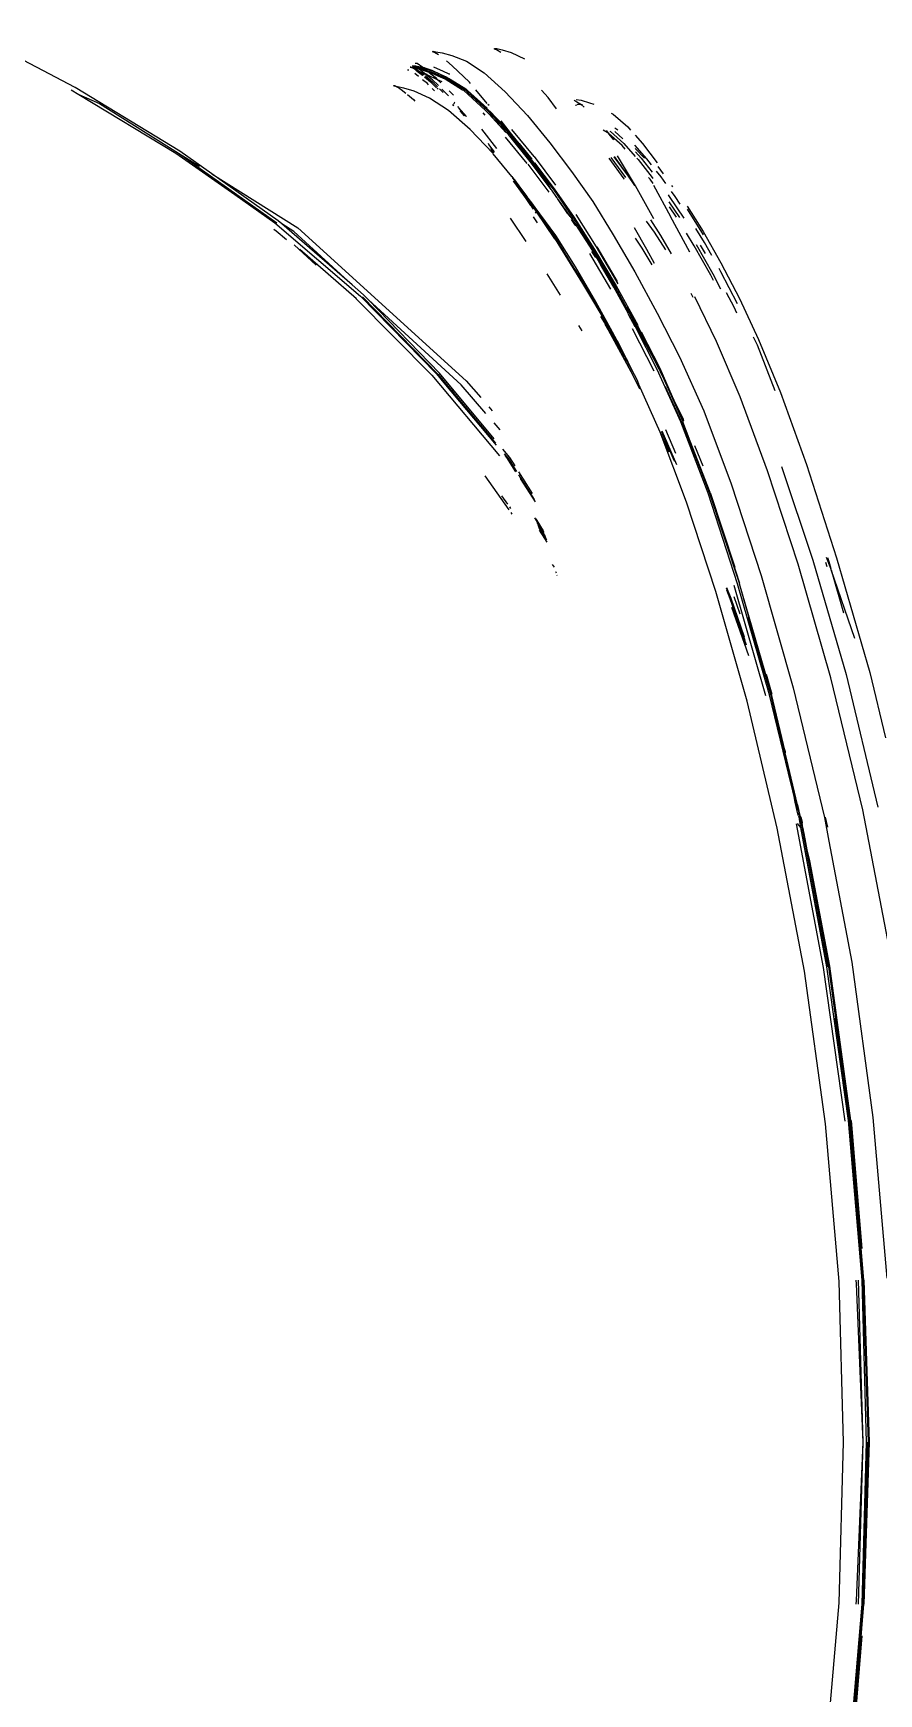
# Model space of a CAD drawing. Header units: millimetres. Extents: x -41292 to 298682, y -22072 to 33155.
# Drawn here: x 26490.6 to 26623.1, y -11381.7 to -11121.4 of the extents above; entities that cross this region are included whole.
import ezdxf

# ---------------------------------------------------------------- set-up
doc = ezdxf.new("R2010")
doc.units = ezdxf.units.MM

# ---------------------------------------------------------------- blocks, each defined once
blk = doc.blocks.new('rmfnasesx')
for p, q in [((53960.43, 4382.49), (53944.13, 4390.99)), ((54016.43, 4388.09), (54016.53, 4388.19)), ((54016.73, 4387.99), (54016.43, 4388.09)), ((54016.53, 4388.19), (54016.93, 4388.09)), ((54017.39, 4387.59), (54016.73, 4387.99)), ((54016.93, 4388.09), (54017.93, 4387.89)), ((54017.93, 4387.89), (54019.43, 4387.49)), ((54019.43, 4387.49), (54021.73, 4386.59)), ((54026.13, 4388.59), (54026.53, 4388.59)), ((54026.13, 4388.49), (54026.13, 4388.59)), ((54026.43, 4388.39), (54026.13, 4388.49)), ((54027.15, 4387.99), (54026.43, 4388.39)), ((54026.53, 4388.59), (54027.33, 4388.39)), ((54027.33, 4388.39), (54028.73, 4387.99)), ((54028.73, 4387.99), (54030.83, 4386.99)), ((54012.73, 4385.19), (54012.53, 4385.19)), ((54013.03, 4385.69), (54012.93, 4385.69)), ((54012.93, 4385.69), (54013.13, 4385.59)), ((54013.23, 4385.59), (54013.03, 4385.69)), ((54013.13, 4385.59), (54013.03, 4385.59)), ((54013.13, 4385.59), (54013.23, 4385.59)), ((54013.23, 4385.89), (54013.53, 4385.89)), ((54013.23, 4385.59), (54013.28, 4385.56)), ((54013.33, 4385.59), (54013.28, 4385.56)), ((54013.28, 4385.56), (54013.33, 4385.49)), ((54013.33, 4385.79), (54013.63, 4385.79)), ((54013.53, 4385.59), (54013.33, 4385.59)), ((54013.43, 4385.49), (54013.33, 4385.49)), ((54013.43, 4385.49), (54013.63, 4385.49)), ((54013.43, 4385.49), (54014.23, 4384.99)), ((54013.43, 4385.49), (54013.93, 4385.09)), ((54013.53, 4385.89), (54013.83, 4385.89)), ((54013.63, 4385.79), (54013.53, 4385.89)), ((54013.53, 4385.59), (54013.63, 4385.49)), ((54013.83, 4385.59), (54013.53, 4385.59)), ((54013.93, 4385.49), (54013.53, 4385.59)), ((54013.68, 4385.79), (54013.63, 4385.79)), ((54013.63, 4385.49), (54013.68, 4385.49)), ((54013.98, 4385.55), (54013.68, 4385.79)), ((54013.68, 4385.79), (54013.93, 4385.79)), ((54013.68, 4385.49), (54013.7, 4385.47)), ((54013.93, 4385.49), (54013.7, 4385.47)), ((54014.3, 4385.34), (54013.7, 4385.47)), ((54013.7, 4385.47), (54014.43, 4384.99)), ((54013.73, 4386.29), (54014.03, 4386.29)), ((54013.83, 4385.89), (54014.73, 4385.69)), ((54013.98, 4385.55), (54013.83, 4385.59)), ((54013.93, 4385.79), (54014.83, 4385.59)), ((54014.13, 4385.45), (54013.93, 4385.49)), ((54013.93, 4385.09), (54014.03, 4384.99)), ((54013.93, 4385.09), (54014.23, 4384.99)), ((54014.05, 4385.54), (54013.98, 4385.55)), ((54014.03, 4386.29), (54014.93, 4385.69)), ((54014.03, 4384.99), (54014.12, 4384.96)), ((54014.73, 4385.39), (54014.05, 4385.54)), ((54014.13, 4385.45), (54014.05, 4385.54)), ((54014.12, 4384.96), (54014.23, 4384.89)), ((54014.15, 4385.44), (54014.13, 4385.45)), ((54014.2, 4385.44), (54014.15, 4385.44)), ((54014.23, 4385.42), (54014.2, 4385.44)), ((54014.43, 4385.39), (54014.23, 4385.42)), ((54014.3, 4385.34), (54014.23, 4385.42)), ((54014.23, 4384.99), (54014.35, 4384.89)), ((54014.23, 4384.99), (54014.54, 4384.9)), ((54014.23, 4384.89), (54014.84, 4384.4)), ((54014.23, 4384.89), (54014.35, 4384.89)), ((54014.38, 4385.32), (54014.3, 4385.34)), ((54014.35, 4384.89), (54014.91, 4384.41)), ((54014.35, 4384.89), (54014.79, 4384.75)), ((54014.43, 4385.29), (54014.38, 4385.32)), ((54014.55, 4385.35), (54014.43, 4385.39)), ((54014.53, 4385.19), (54014.43, 4385.29)), ((54014.53, 4385.29), (54014.43, 4385.29)), ((54014.43, 4384.99), (54014.54, 4384.9)), ((54015.92, 4384.85), (54014.53, 4385.29)), ((54015.12, 4384.72), (54014.53, 4385.19)), ((54014.54, 4384.9), (54014.63, 4384.89)), ((54014.83, 4385.29), (54014.55, 4385.35)), ((54014.63, 4384.89), (54014.66, 4384.86)), ((54014.66, 4384.86), (54014.79, 4384.75)), ((54014.66, 4384.86), (54015.12, 4384.72)), ((54014.73, 4385.69), (54015.05, 4385.59)), ((54015.61, 4385.11), (54014.73, 4385.39)), ((54014.83, 4385.59), (54015.18, 4385.48)), ((54015.74, 4385), (54014.83, 4385.29)), ((54014.93, 4385.69), (54015.05, 4385.59)), ((54015.05, 4385.59), (54016.33, 4385.19)), ((54015.05, 4385.59), (54015.18, 4385.48)), ((54015.18, 4385.48), (54016.43, 4385.09)), ((54015.18, 4385.48), (54015.61, 4385.11)), ((54016.33, 4384.89), (54015.61, 4385.11)), ((54015.61, 4385.11), (54015.74, 4385)), ((54015.79, 4384.96), (54015.74, 4385)), ((54016.03, 4384.89), (54015.79, 4384.96)), ((54015.79, 4384.96), (54015.92, 4384.85)), ((54016.13, 4384.79), (54015.92, 4384.85)), ((54015.92, 4384.85), (54016.83, 4384.09)), ((54018.33, 4383.89), (54016.03, 4384.89)), ((54016.43, 4384.79), (54016.03, 4384.89)), ((54016.33, 4385.19), (54017.63, 4384.57)), ((54018.63, 4383.89), (54016.33, 4384.89)), ((54016.43, 4385.09), (54017.63, 4384.57)), ((54018.03, 4385.05), (54016.63, 4385.69)), ((54018.03, 4385.05), (54016.73, 4385.59)), ((54019.03, 4384.59), (54018.03, 4385.05)), ((54019.53, 4385.89), (54018.61, 4386.65)), ((54022.23, 4383.29), (54019.53, 4385.89)), ((54021.73, 4386.59), (54024.53, 4384.79)), ((53976.83, 4372.49), (53960.43, 4382.49)), ((54010.33, 4382.79), (54010.53, 4382.79)), ((54010.43, 4382.69), (54010.33, 4382.79)), ((54010.83, 4382.61), (54010.43, 4382.69)), ((54010.53, 4382.79), (54010.83, 4382.61)), ((54010.93, 4382.59), (54010.83, 4382.61)), ((54011.93, 4382.39), (54010.93, 4382.59)), ((54010.93, 4382.59), (54011.53, 4382.19)), ((54013.53, 4381.89), (54011.93, 4382.39)), ((54014.21, 4384.22), (54013.63, 4384.69)), ((54014.79, 4384.75), (54015.12, 4384.47)), ((54014.79, 4384.75), (54015.08, 4384.46)), ((54014.79, 4384.75), (54015.26, 4384.6)), ((54015.63, 4383.09), (54014.86, 4383.7)), ((54015.26, 4384.6), (54015.12, 4384.72)), ((54015.12, 4384.72), (54015.53, 4384.59)), ((54015.18, 4384.13), (54016.13, 4383.39)), ((54015.21, 4384.16), (54016.13, 4383.39)), ((54015.34, 4384.54), (54015.26, 4384.6)), ((54015.32, 4384.31), (54016.43, 4383.39)), ((54015.34, 4384.54), (54015.41, 4384.56)), ((54016.43, 4383.69), (54015.43, 4384.46)), ((54015.49, 4384.53), (54015.63, 4384.49)), ((54015.63, 4384.49), (54017.18, 4383.74)), ((54015.82, 4382.89), (54015.63, 4383.09)), ((54018.43, 4383.79), (54016.13, 4384.79)), ((54017.07, 4382.44), (54016.13, 4383.39)), ((54016.73, 4381.95), (54016.39, 4382.3)), ((54018.73, 4383.79), (54016.43, 4384.79)), ((54017.34, 4382.77), (54016.43, 4383.69)), ((54017.21, 4382.61), (54016.43, 4383.39)), ((54016.83, 4384.09), (54017.18, 4383.74)), ((54017.15, 4382.36), (54017.3, 4382.22)), ((54017.18, 4383.74), (54017.72, 4383.23)), ((54017.18, 4383.74), (54017.87, 4383.42)), ((54017.53, 4382.28), (54018.12, 4381.7)), ((54017.63, 4384.57), (54018.65, 4384.12)), ((54017.63, 4384.57), (54018.63, 4384.09)), ((54018.43, 4383.79), (54018.33, 4383.89)), ((54021.14, 4382.07), (54018.43, 4383.79)), ((54018.63, 4384.09), (54020.53, 4382.95)), ((54018.73, 4383.79), (54018.63, 4383.89)), ((54021.63, 4381.99), (54018.73, 4383.79)), ((54018.93, 4383.96), (54020.53, 4382.95)), ((54019.13, 4384.59), (54019.03, 4384.59)), ((54020.53, 4382.95), (54021.63, 4382.29)), ((54021.63, 4382.29), (54021.73, 4382.19)), ((54022.38, 4383.1), (54022.23, 4383.29)), ((54024.53, 4384.79), (54027.83, 4381.79)), ((53959.83, 4382.09), (53961.01, 4381.37)), ((53961.01, 4381.37), (53964.22, 4379.99)), ((53961.01, 4381.37), (53976.23, 4372.19)), ((53964.22, 4379.99), (53976.63, 4372.19)), ((54011.53, 4382.19), (54012.25, 4381.58)), ((54012.5, 4381.37), (54013.43, 4380.59)), ((54013.43, 4380.59), (54013.65, 4380.36)), ((54015.93, 4380.79), (54013.53, 4381.89)), ((54018.93, 4378.89), (54015.93, 4380.79)), ((54018.94, 4381.18), (54017.91, 4382.2)), ((54019.02, 4381.97), (54019.73, 4381.29)), ((54019.58, 4379.84), (54019.75, 4379.65)), ((54019.72, 4380.03), (54019.84, 4379.89)), ((54019.92, 4380.1), (54019.83, 4380.2)), ((54019.91, 4380.07), (54019.83, 4380.2)), ((54021.33, 4381.99), (54021.14, 4382.07)), ((54024.72, 4378.88), (54021.33, 4381.99)), ((54021.73, 4381.89), (54021.63, 4381.99)), ((54021.73, 4382.19), (54021.93, 4382.01)), ((54022.03, 4381.62), (54021.73, 4381.89)), ((54021.93, 4382.01), (54024.97, 4379.24)), ((54021.93, 4382.01), (54024.93, 4379.19)), ((54025.13, 4378.89), (54022.03, 4381.62)), ((54025.03, 4378.89), (54022.03, 4381.62)), ((54025, 4379.98), (54023.21, 4382.12)), ((54025.29, 4379.64), (54025.12, 4379.83)), ((54027.83, 4381.79), (54031.33, 4378.09)), ((54034.53, 4380.89), (54033.49, 4382.05)), ((54035.85, 4379.13), (54034.53, 4380.89)), ((54038.73, 4380.39), (54038.63, 4380.49)), ((54039.03, 4380.19), (54038.73, 4380.39)), ((54038.93, 4380.59), (54039.73, 4380.49)), ((54038.93, 4379.59), (54038.93, 4379.76)), ((54039.66, 4379.83), (54039.03, 4380.19)), ((54039.09, 4379.84), (54039.23, 4379.89)), ((54039.23, 4379.89), (54039.66, 4379.83)), ((54039.73, 4379.79), (54039.66, 4379.83)), ((54039.73, 4380.49), (54041.03, 4380.09)), ((54040.19, 4379.41), (54039.73, 4379.79)), ((54039.73, 4379.79), (54039.93, 4379.79)), ((54041.03, 4380.09), (54041.7, 4379.85)), ((54022.33, 4375.89), (54018.93, 4378.89)), ((54020.5, 4379.37), (54020.45, 4379.48)), ((54021.67, 4377.97), (54020.5, 4379.37)), ((54021.77, 4377.94), (54020.5, 4379.37)), ((54020.75, 4378.83), (54020.77, 4378.79)), ((54020.77, 4378.79), (54021.41, 4378.06)), ((54024.33, 4378.49), (54024.65, 4378.14)), ((54024.83, 4378.79), (54024.72, 4378.88)), ((54025.28, 4378.3), (54024.83, 4378.79)), ((54024.93, 4379.19), (54028.53, 4375.39)), ((54028.53, 4375.19), (54025.03, 4378.89)), ((54028.53, 4375.19), (54025.13, 4378.89)), ((54027.94, 4375.41), (54025.28, 4378.3)), ((54028.33, 4375.09), (54025.28, 4378.3)), ((54025.43, 4378.76), (54028.63, 4375.39)), ((54028.63, 4375.39), (54027.18, 4377.28)), ((54031.33, 4378.09), (54034.83, 4373.79)), ((54044.41, 4378.48), (54044.73, 4378.29)), ((54044.73, 4378.29), (54047.03, 4376.29)), ((54025.89, 4372.18), (54022.33, 4375.89)), ((54024.1, 4375.96), (54026.47, 4372.9)), ((54027.83, 4374.69), (54031.23, 4370.59)), ((54031.73, 4370.89), (54028.33, 4375.09)), ((54028.53, 4375.39), (54030.93, 4372.42)), ((54028.63, 4375.09), (54028.53, 4375.19)), ((54030.03, 4373.69), (54028.63, 4375.39)), ((54029.19, 4374.39), (54028.63, 4375.09)), ((54032.33, 4371.69), (54028.83, 4375.89)), ((54044.03, 4375.29), (54043.19, 4375.79)), ((54044.03, 4375.29), (54043.7, 4375.72)), ((54044.08, 4375.24), (54044.03, 4375.29)), ((54046.13, 4373.39), (54044.08, 4375.24)), ((54044.83, 4374.29), (54044.08, 4375.24)), ((54044.21, 4375.66), (54044.33, 4375.59)), ((54044.33, 4375.59), (54046.43, 4373.69)), ((54044.97, 4376.14), (54045.49, 4375.83)), ((54045, 4375.56), (54046.27, 4374.46)), ((54047.03, 4376.29), (54047.46, 4375.8)), ((54048.18, 4374.99), (54049.33, 4373.69)), ((53976.23, 4372.19), (53985.47, 4365.69)), ((53976.63, 4372.19), (53992.03, 4361.29)), ((53976.63, 4372.19), (53979.91, 4370.15)), ((53981.84, 4368.94), (53976.83, 4372.49)), ((54025.24, 4373.54), (54025.18, 4373.68)), ((54026.15, 4372.42), (54025.24, 4373.54)), ((54025.54, 4372.91), (54025.57, 4372.84)), ((54025.57, 4372.84), (54026.04, 4372.26)), ((54025.89, 4372.18), (54025.94, 4372.11)), ((54028.84, 4368.54), (54025.94, 4372.11)), ((54031.97, 4370.96), (54029.19, 4374.39)), ((54031.49, 4371.63), (54029.19, 4374.39)), ((54030.03, 4373.69), (54030.2, 4373.44)), ((54030.2, 4373.44), (54031.98, 4371.25)), ((54030.93, 4372.42), (54030.2, 4373.44)), ((54030.93, 4372.42), (54031.93, 4371.19)), ((54031.49, 4371.63), (54030.93, 4372.42)), ((54034.83, 4373.79), (54038.23, 4369.29)), ((54046.61, 4372.84), (54046.13, 4373.39)), ((54046.43, 4373.69), (54048.18, 4371.69)), ((54050.03, 4371.29), (54048.12, 4373.46)), ((54048.18, 4372.9), (54049.63, 4371.39)), ((54048.24, 4372.4), (54049.13, 4371.39)), ((54049.33, 4373.69), (54051.63, 4370.69)), ((54031.83, 4370.89), (54031.05, 4371.8)), ((54031.36, 4370.45), (54034.63, 4366.09)), ((54032.03, 4370.99), (54031.49, 4371.63)), ((54031.97, 4370.96), (54031.49, 4371.63)), ((54035.03, 4366.49), (54031.73, 4370.89)), ((54035.03, 4366.49), (54031.83, 4370.89)), ((54031.93, 4371.19), (54032.03, 4370.99)), ((54032.03, 4370.89), (54031.97, 4370.96)), ((54034.58, 4367.59), (54032.03, 4370.99)), ((54032.03, 4370.99), (54035.34, 4366.8)), ((54034.23, 4367.79), (54032.03, 4370.89)), ((54034.58, 4367.59), (54032.03, 4370.89)), ((54032.42, 4370.67), (54035.34, 4366.8)), ((54035.73, 4367.19), (54032.43, 4371.69)), ((54038.23, 4369.29), (54041.53, 4364.59)), ((54044.07, 4371.4), (54046.43, 4368.19)), ((54046.73, 4368.39), (54044.44, 4371.5)), ((54047.13, 4368.59), (54044.89, 4371.63)), ((54047.13, 4368.59), (54044.96, 4371.65)), ((54048.23, 4367.09), (54045.43, 4371.79)), ((54048.45, 4371.39), (54048.63, 4371.19)), ((54048.63, 4371.19), (54050.83, 4368.39)), ((54049.13, 4371.39), (54050.86, 4369.19)), ((54050.76, 4370.36), (54050.03, 4371.29)), ((54052.23, 4368.49), (54051.52, 4369.39)), ((54051.73, 4370.09), (54052.56, 4368.93)), ((53981.84, 4368.94), (53995.32, 4360.49)), ((53992.23, 4361.59), (53981.84, 4368.94)), ((54028.84, 4368.54), (54031.23, 4365.39)), ((54029.33, 4367.99), (54028.84, 4368.54)), ((54028.9, 4368.39), (54031.23, 4365.19)), ((54029.09, 4367.84), (54029.12, 4367.77)), ((54029.12, 4367.77), (54031.03, 4365.09)), ((54029.12, 4367.77), (54031.03, 4365.19)), ((54031.23, 4365.39), (54029.33, 4367.99)), ((54035.03, 4366.49), (54034.23, 4367.79)), ((54035.33, 4366.59), (54034.58, 4367.59)), ((54035.34, 4366.8), (54035.49, 4366.6)), ((54046.43, 4368.19), (54046.47, 4368.12)), ((54048.14, 4367.14), (54047.13, 4368.59)), ((54051.13, 4361.89), (54048.23, 4367.09)), ((54050.53, 4368.09), (54050.29, 4368.39)), ((54051.01, 4367.41), (54050.53, 4368.09)), ((54050.83, 4368.39), (54050.94, 4368.23)), ((54051.03, 4367.19), (54053.73, 4362.29)), ((54052.99, 4367.41), (54052.23, 4368.49)), ((54053.85, 4367.13), (54054.03, 4366.89)), ((53987.36, 4364.51), (53985.47, 4365.69)), ((53985.47, 4365.69), (53991.73, 4361.29)), ((54031.03, 4365.19), (54032.19, 4363.43)), ((54031.03, 4365.09), (54031.77, 4363.98)), ((54031.23, 4365.39), (54031.33, 4365.19)), ((54031.98, 4364.42), (54031.23, 4365.39)), ((54031.23, 4365.19), (54035.53, 4358.79)), ((54031.33, 4365.19), (54035.53, 4358.79)), ((54035.63, 4358.89), (54031.33, 4365.19)), ((54032.53, 4363.69), (54031.98, 4364.42)), ((54035.13, 4366.39), (54035.03, 4366.49)), ((54035.93, 4365.24), (54035.13, 4366.39)), ((54035.43, 4366.49), (54035.33, 4366.59)), ((54038.53, 4361.99), (54035.43, 4366.49)), ((54035.49, 4366.6), (54038.63, 4362.09)), ((54035.49, 4366.6), (54038.53, 4362.09)), ((54035.97, 4365.17), (54035.93, 4365.24)), ((54036.03, 4365.09), (54035.97, 4365.17)), ((54038, 4362.26), (54036.03, 4365.09)), ((54037.64, 4362.67), (54036.03, 4365.09)), ((54038.33, 4361.89), (54036.03, 4365.09)), ((54041.53, 4364.59), (54044.73, 4359.39)), ((54053.34, 4365.66), (54053.53, 4365.39)), ((54053.47, 4364.54), (54055.12, 4362.09)), ((54053.53, 4365.39), (54055.83, 4361.99)), ((54054.43, 4365.39), (54053.85, 4366.2)), ((54055.21, 4364.22), (54054.43, 4365.39)), ((53992.8, 4361.09), (53992.23, 4361.59)), ((54028.61, 4362.02), (54031.04, 4358.37)), ((54032.87, 4361.25), (54032.24, 4362.2)), ((54032.5, 4362.9), (54032.55, 4362.89)), ((54032.51, 4362.94), (54032.55, 4362.89)), ((54035.73, 4359.29), (54032.53, 4363.69)), ((54035.73, 4358.89), (54032.53, 4363.69)), ((54032.55, 4362.89), (54032.56, 4362.8)), ((54038.63, 4361.19), (54038.22, 4361.8)), ((54038.33, 4361.79), (54038.28, 4361.85)), ((54041.53, 4356.89), (54038.33, 4361.89)), ((54038.56, 4361.43), (54038.33, 4361.79)), ((54038.53, 4362.09), (54038.63, 4361.89)), ((54038.63, 4361.89), (54038.53, 4361.99)), ((54038.63, 4362.09), (54041.83, 4357.09)), ((54041.83, 4356.89), (54038.63, 4361.89)), ((54038.63, 4361.89), (54041.83, 4357.09)), ((54041.73, 4356.89), (54038.63, 4361.89)), ((54042.13, 4357.49), (54038.93, 4362.59)), ((54051.23, 4359.79), (54049.97, 4361.51)), ((54050.61, 4361.72), (54052.13, 4359.29)), ((54054.64, 4362.16), (54053.56, 4363.76)), ((54056.73, 4356.69), (54053.73, 4362.29)), ((54056.33, 4363.89), (54058.83, 4359.89)), ((54056.33, 4363.39), (54058.83, 4359.39)), ((53991.93, 4359.99), (53991.58, 4360.24)), ((53991.73, 4361.29), (54005.13, 4349.79)), ((53993.53, 4358.59), (53991.93, 4359.99)), ((53994.72, 4359.89), (53992.8, 4361.09)), ((54003.82, 4351.56), (53992.8, 4361.09)), ((54003.82, 4351.56), (53994.72, 4359.89)), ((53995.32, 4360.49), (54021.72, 4336.49)), ((54038.35, 4354.61), (54035.63, 4358.89)), ((54038.83, 4354.39), (54035.73, 4359.29)), ((54038.35, 4354.61), (54035.73, 4358.89)), ((54038.86, 4360.81), (54038.63, 4361.19)), ((54044.73, 4359.39), (54048.13, 4353.59)), ((54050.03, 4357.09), (54048.06, 4360.5)), ((54048.19, 4358.86), (54049.23, 4357.29)), ((54052.99, 4357.05), (54051.23, 4359.79)), ((54052.13, 4359.29), (54053.83, 4356.39)), ((54057.43, 4357.69), (54056.23, 4359.64)), ((54059.03, 4358.19), (54057.68, 4360.38)), ((54058.83, 4359.89), (54061.63, 4354.99)), ((53998.2, 4354.65), (53994.77, 4357.81)), ((53995.64, 4357.14), (54004.49, 4349.42)), ((54035.53, 4358.79), (54035.63, 4358.69)), ((54035.63, 4358.69), (54040.03, 4351.79)), ((54035.63, 4358.69), (54039.93, 4351.79)), ((54041.03, 4356.49), (54044.33, 4350.89)), ((54042.02, 4355.84), (54041.41, 4356.8)), ((54041.49, 4356.85), (54041.53, 4356.89)), ((54041.53, 4356.79), (54041.49, 4356.85)), ((54041.53, 4356.79), (54042.77, 4354.73)), ((54045.03, 4351.29), (54041.73, 4356.89)), ((54041.83, 4357.09), (54045.23, 4351.39)), ((54041.83, 4357.09), (54045.13, 4351.39)), ((54045.05, 4351.31), (54041.83, 4356.89)), ((54045.53, 4351.69), (54042.13, 4357.49)), ((54045.4, 4352.08), (54042.23, 4357.49)), ((54049.23, 4357.29), (54050.79, 4354.71)), ((54051.2, 4354.92), (54050.03, 4357.09)), ((54060.03, 4353.09), (54057.43, 4357.69)), ((54057.73, 4357.89), (54060.33, 4353.29)), ((54058.39, 4357.79), (54059.15, 4356.46)), ((54060.19, 4356.13), (54059.03, 4358.19)), ((54040.03, 4351.89), (54038.35, 4354.61)), ((54040.03, 4351.99), (54038.35, 4354.61)), ((54042.03, 4348.89), (54038.83, 4354.39)), ((54044.93, 4351.19), (54042.77, 4354.73)), ((54044.82, 4351.18), (54042.77, 4354.73)), ((54061.63, 4353.59), (54061.34, 4354.1)), ((54061.63, 4354.99), (54064.53, 4349.39)), ((54005.63, 4349.99), (54003.82, 4351.56)), ((54034.33, 4353.28), (54036.44, 4349.94)), ((54039.93, 4351.79), (54044.23, 4344.59)), ((54041.6, 4349.26), (54040.03, 4351.99)), ((54041.6, 4349.26), (54040.03, 4351.89)), ((54040.03, 4351.79), (54044.23, 4344.59)), ((54045.08, 4350.73), (54044.82, 4351.18)), ((54045.85, 4349.43), (54044.93, 4351.19)), ((54048.43, 4344.99), (54045.03, 4351.29)), ((54045.23, 4351.39), (54048.6, 4345.24)), ((54048.13, 4353.59), (54051.63, 4347.09)), ((54060.48, 4352.21), (54060.03, 4353.09)), ((54060.33, 4353.29), (54061.54, 4350.95)), ((54064.24, 4348.56), (54061.63, 4353.59)), ((54004.43, 4349.39), (54016.33, 4337.39)), ((54005.13, 4349.79), (54017.03, 4337.59)), ((54005.43, 4349.69), (54017.33, 4337.49)), ((54006.4, 4349.19), (54005.63, 4349.99)), ((54020.92, 4335.89), (54006.4, 4349.19)), ((54017.53, 4337.69), (54006.4, 4349.19)), ((54044.33, 4344.69), (54041.6, 4349.26)), ((54044.23, 4344.69), (54041.6, 4349.26)), ((54044.33, 4344.69), (54042.03, 4348.89)), ((54047.06, 4347.12), (54045.08, 4350.73)), ((54057.27, 4349.59), (54056.94, 4350.19)), ((54060.93, 4342.69), (54057.53, 4349.69)), ((54062.44, 4350.38), (54063.63, 4348.09)), ((54064.53, 4349.39), (54067.53, 4342.99)), ((54042.77, 4346.59), (54044.03, 4344.49)), ((54048.53, 4344.99), (54046.85, 4348.04)), ((54047.16, 4346.93), (54047.06, 4347.12)), ((54048.19, 4344.96), (54047.16, 4346.93)), ((54048.23, 4344.99), (54047.16, 4346.93)), ((54051.63, 4347.09), (54055.13, 4340.29)), ((54063.63, 4348.09), (54064.05, 4347.19)), ((54039.32, 4345.17), (54039.8, 4344.37)), ((54043.42, 4345.37), (54043.93, 4344.49)), ((54043.93, 4344.49), (54047.83, 4337.39)), ((54044.03, 4344.49), (54047.83, 4337.39)), ((54046.46, 4340.63), (54044.23, 4344.69)), ((54044.23, 4344.59), (54047.01, 4339.52)), ((54044.23, 4344.59), (54048.03, 4337.49)), ((54045.33, 4342.89), (54044.33, 4344.69)), ((54047.73, 4344.69), (54051.13, 4338.09)), ((54051.63, 4338.29), (54048.23, 4344.99)), ((54050.49, 4341.11), (54048.36, 4344.99)), ((54050.49, 4341.11), (54048.43, 4344.99)), ((54048.53, 4345.19), (54051.17, 4339.85)), ((54050.49, 4341.11), (54048.53, 4344.99)), ((54049.13, 4344.21), (54052.03, 4338.49)), ((54067.33, 4342.09), (54066.71, 4343.38)), ((54045.33, 4342.89), (54046.46, 4340.63)), ((54047.01, 4339.52), (54046.46, 4340.63)), ((54051.17, 4339.85), (54050.49, 4341.11)), ((54064.63, 4333.99), (54060.93, 4342.69)), ((54070.14, 4334.96), (54067.33, 4342.09)), ((54067.53, 4342.99), (54070.93, 4334.69)), ((54048.03, 4337.49), (54047.01, 4339.52)), ((54051.43, 4339.39), (54051.17, 4339.85)), ((54051.81, 4338.61), (54051.43, 4339.39)), ((54055.33, 4330.09), (54051.63, 4338.29)), ((54051.93, 4338.39), (54051.81, 4338.61)), ((54051.81, 4338.61), (54051.93, 4338.49)), ((54051.93, 4338.49), (54051.93, 4338.39)), ((54052.13, 4337.94), (54051.93, 4338.39)), ((54052.03, 4338.49), (54054, 4334.07)), ((54055.13, 4340.29), (54058.93, 4331.79)), ((54016.33, 4337.39), (54026.94, 4324.75)), ((54017.03, 4337.59), (54018.2, 4336.19)), ((54017.33, 4337.49), (54019.1, 4335.36)), ((54026.07, 4327.44), (54017.53, 4337.69)), ((54019.1, 4335.36), (54018.2, 4336.19)), ((54018.2, 4336.19), (54026.39, 4326.44)), ((54024.78, 4331.41), (54020.92, 4335.89)), ((54021.72, 4336.49), (54023.98, 4333.88)), ((54047.83, 4337.39), (54048.85, 4335.27)), ((54048.03, 4337.49), (54048.53, 4336.49)), ((54048.75, 4335.99), (54048.53, 4336.49)), ((54048.76, 4335.96), (54048.75, 4335.99)), ((54052.12, 4328.47), (54048.76, 4335.96)), ((54052.71, 4336.74), (54052.13, 4337.94)), ((54054, 4334.07), (54052.71, 4336.74)), ((54055.63, 4330.19), (54052.71, 4336.74)), ((54055.43, 4330.09), (54052.96, 4335.55)), ((54019.72, 4334.79), (54019.1, 4335.36)), ((54019.1, 4335.36), (54026.3, 4326.72)), ((54054, 4334.07), (54055.71, 4330.24)), ((54055.73, 4330.49), (54054, 4334.07)), ((54068.93, 4322.39), (54064.63, 4333.99)), ((54070.93, 4334.69), (54075.03, 4323.39)), ((54025.24, 4332.43), (54025.78, 4331.81)), ((54055.81, 4330.3), (54055.73, 4330.49)), ((54058.93, 4331.79), (54063.23, 4320.39)), ((54027.02, 4328.81), (54026.07, 4329.92)), ((54052.12, 4328.47), (54053.45, 4325.41)), ((54056.23, 4317.49), (54052.12, 4328.47)), ((54052.29, 4328.55), (54054.23, 4324.1)), ((54052.32, 4328.57), (54054.23, 4324.1)), ((54054.69, 4323.33), (54052.41, 4328.61)), ((54052.93, 4328.86), (54054.52, 4325.19)), ((54059.63, 4318.89), (54055.33, 4330.09)), ((54059.63, 4318.89), (54055.43, 4330.09)), ((54055.63, 4330.19), (54055.63, 4330.09)), ((54056.8, 4327.06), (54055.63, 4330.09)), ((54028.53, 4324.49), (54027.43, 4325.8)), ((54027.67, 4325.07), (54028.33, 4324.29)), ((54059.93, 4318.99), (54056.8, 4327.06)), ((54059.83, 4318.99), (54056.8, 4327.06)), ((54058.85, 4323.15), (54057.51, 4326.31)), ((54027.76, 4324.8), (54028.03, 4324.49)), ((54028.03, 4324.49), (54029.45, 4322.26)), ((54028.33, 4324.29), (54029.6, 4322.28)), ((54029.36, 4323.18), (54028.53, 4324.49)), ((54054.23, 4324.1), (54054.33, 4323.94)), ((54071.13, 4323.09), (54076.03, 4308.39)), ((54075.03, 4323.39), (54079.73, 4308.79)), ((54028.45, 4316.3), (54024.7, 4321.6)), ((54029.92, 4321.78), (54032.38, 4317.91)), ((54032.09, 4318.88), (54029.94, 4322.26)), ((54030.15, 4321.18), (54032.49, 4317.53)), ((54063.23, 4320.39), (54067.93, 4305.99)), ((54073.73, 4307.79), (54068.93, 4322.39)), ((54028.21, 4317.19), (54027.31, 4318.5)), ((54060.83, 4303.49), (54056.23, 4317.49)), ((54064.23, 4304.69), (54059.63, 4318.89)), ((54064.53, 4304.79), (54059.83, 4318.99)), ((54059.93, 4318.99), (54063.79, 4307.33)), ((54059.93, 4318.99), (54064.53, 4304.79)), ((54028.68, 4316.52), (54028.53, 4316.74)), ((54028.92, 4315.64), (54028.74, 4315.9)), ((54033.93, 4312.72), (54032.48, 4315.03)), ((54033.83, 4313.03), (54032.68, 4314.88)), ((54032.76, 4314.31), (54034.1, 4312.14)), ((54032.91, 4313.89), (54034.19, 4311.82)), ((54033.07, 4313.47), (54033.04, 4313.55)), ((54033.07, 4313.47), (54034.28, 4311.53)), ((54034.38, 4311.21), (54033.21, 4313.12)), ((54035.55, 4307.29), (54035.25, 4307.73)), ((54078.83, 4289.99), (54073.73, 4307.79)), ((54076.03, 4308.39), (54081.23, 4290.49)), ((54078.03, 4308.09), (54078.22, 4307.4)), ((54078.83, 4307.09), (54078.15, 4308.82)), ((54078.32, 4308.84), (54078.53, 4308.19)), ((54078.53, 4308.19), (54078.83, 4307.09)), ((54078.9, 4306.87), (54078.83, 4307.09)), ((54082.61, 4296.13), (54078.9, 4306.87)), ((54078.9, 4306.87), (54080.82, 4300.13)), ((54079.73, 4308.79), (54084.93, 4290.79)), ((54035.68, 4306.61), (54035.81, 4306.41)), ((54035.94, 4305.98), (54035.89, 4306.05)), ((54063.63, 4304.49), (54068.63, 4287.19)), ((54069.23, 4287.29), (54064.23, 4304.69)), ((54064.53, 4304.69), (54064.53, 4304.79)), ((54069.53, 4287.39), (54064.53, 4304.69)), ((54069.43, 4287.39), (54064.53, 4304.69)), ((54067.93, 4305.99), (54072.93, 4288.39)), ((54065.73, 4286.29), (54060.83, 4303.49)), ((54063.13, 4302.39), (54062.49, 4304.02)), ((54062.49, 4303.77), (54063.03, 4302.39)), ((54063.23, 4302.39), (54062.57, 4304.05)), ((54063.03, 4302.39), (54065.58, 4295.13)), ((54065.44, 4295.83), (54063.13, 4302.39)), ((54065.33, 4296.35), (54063.23, 4302.39)), ((54063.63, 4302.69), (54064.56, 4300.02)), ((54063.27, 4301.04), (54065.93, 4293.49)), ((54069.23, 4287.29), (54065.81, 4299.42)), ((54068.72, 4290.54), (54069.62, 4287.42)), ((54083.83, 4269.29), (54078.83, 4289.99)), ((54081.23, 4290.49), (54086.23, 4269.69)), ((54084.93, 4290.79), (54087.39, 4280.54)), ((54070.43, 4266.39), (54065.73, 4286.29)), ((54072.64, 4273.3), (54069.23, 4287.29)), ((54071.13, 4280.2), (54069.43, 4287.39)), ((54071.66, 4278.43), (54069.53, 4287.39)), ((54072.93, 4288.39), (54077.83, 4268.09)), ((54070.82, 4281.27), (54071.13, 4280.2)), ((54071.13, 4280.2), (54071.66, 4278.43)), ((54073.36, 4270.83), (54071.13, 4280.2)), ((54071.66, 4278.43), (54071.71, 4278.24)), ((54073.64, 4270.08), (54071.71, 4278.24)), ((54072.66, 4273.17), (54072.64, 4273.3)), ((54073.36, 4270.83), (54072.66, 4273.17)), ((54073.08, 4271.35), (54072.66, 4273.17)), ((54073.08, 4271.35), (54073.36, 4270.41)), ((54073.27, 4270.51), (54073.08, 4271.35)), ((54073.36, 4270.41), (54073.27, 4270.51)), ((54073.69, 4268.67), (54073.27, 4270.51)), ((54073.5, 4270.24), (54073.36, 4270.83)), ((54073.36, 4270.41), (54073.91, 4268.54)), ((54073.5, 4270.24), (54073.36, 4270.41)), ((54073.55, 4270.18), (54073.5, 4270.24)), ((54073.64, 4270.08), (54073.55, 4270.18)), ((54073.88, 4269.06), (54073.55, 4270.18)), ((54073.91, 4268.54), (54073.55, 4270.18)), ((54073.67, 4270.05), (54073.64, 4270.08)), ((54073.88, 4269.06), (54073.67, 4270.05)), ((54073.96, 4268.35), (54073.69, 4268.67)), ((54073.77, 4268.33), (54073.69, 4268.67)), ((54073.77, 4268.33), (54073.93, 4267.79)), ((54074, 4268.67), (54073.88, 4269.06)), ((54073.91, 4268.54), (54073.96, 4268.35)), ((54073.93, 4267.79), (54074.07, 4267.19)), ((54074.03, 4267.19), (54073.93, 4267.79)), ((54073.96, 4268.35), (54074.13, 4267.79)), ((54074.09, 4268.21), (54073.96, 4268.35)), ((54074.09, 4268.21), (54074, 4268.67)), ((54074.12, 4268.17), (54074.09, 4268.21)), ((54074.12, 4268.17), (54074.33, 4267.29)), ((54074.13, 4267.79), (54074.23, 4267.19)), ((54077.83, 4268.09), (54078.53, 4264.38)), ((54078.38, 4266.59), (54078.01, 4268.14)), ((54088.23, 4246.39), (54083.83, 4269.29)), ((54074.73, 4243.99), (54070.43, 4266.39)), ((54073.43, 4267.09), (54077.63, 4244.59)), ((54074.16, 4266.53), (54073.64, 4267.12)), ((54074.16, 4266.53), (54074.03, 4267.19)), ((54078.33, 4244.69), (54074.16, 4266.53)), ((54078.23, 4244.69), (54074.16, 4266.53)), ((54074.41, 4266.25), (54074.23, 4267.19)), ((54074.23, 4267.19), (54074.53, 4266.11)), ((54074.33, 4267.29), (54074.33, 4267.19)), ((54074.53, 4266.11), (54074.33, 4267.19)), ((54074.53, 4266.11), (54074.41, 4266.25)), ((54074.87, 4263.83), (54074.41, 4266.25)), ((54074.56, 4266.07), (54074.53, 4266.11)), ((54074.66, 4265.55), (54074.56, 4266.07)), ((54075.27, 4262.16), (54074.66, 4265.55)), ((54074.87, 4263.83), (54075.27, 4262.16)), ((54078.53, 4244.69), (54074.87, 4263.83)), ((54078.6, 4264.3), (54078.53, 4264.38)), ((54078.53, 4264.38), (54082.13, 4245.39)), ((54075.27, 4262.16), (54075.48, 4261.28)), ((54078.53, 4244.69), (54075.48, 4261.28)), ((54075.48, 4261.28), (54078.63, 4244.79)), ((54077.63, 4244.59), (54081.03, 4220.49)), ((54081.63, 4220.59), (54078.23, 4244.69)), ((54081.93, 4220.59), (54078.53, 4244.69)), ((54081.83, 4220.59), (54078.53, 4244.69)), ((54078.63, 4244.79), (54081.93, 4220.59)), ((54082.13, 4245.39), (54085.43, 4221.09)), ((54078.03, 4220.09), (54074.73, 4243.99)), ((54081.63, 4220.59), (54079.43, 4236.65)), ((54085.43, 4221.09), (54087.63, 4195.89)), ((54080.13, 4195.39), (54078.03, 4220.09)), ((54083.73, 4195.59), (54081.63, 4220.59)), ((54083.93, 4195.59), (54081.83, 4220.59)), ((54084.03, 4195.59), (54081.93, 4220.59)), ((54082.03, 4220.59), (54083.71, 4200.52)), ((54080.83, 4170.19), (54080.13, 4195.39)), ((54082.77, 4195.56), (54082.83, 4194.99)), ((54082.83, 4194.99), (54083.83, 4170.19)), ((54083.13, 4195.59), (54083.83, 4170.19)), ((54084.43, 4170.19), (54083.73, 4195.59)), ((54084.73, 4170.19), (54083.93, 4195.59)), ((54084.38, 4182.89), (54084.03, 4195.59)), ((54084.03, 4195.59), (54084.83, 4170.19)), ((54080.13, 4144.99), (54080.83, 4170.19)), ((54083.83, 4170.19), (54082.83, 4145.39)), ((54083.83, 4170.19), (54083.13, 4144.79)), ((54083.73, 4144.79), (54084.53, 4170.19)), ((54083.73, 4144.79), (54084.43, 4170.19)), ((54083.93, 4144.79), (54084.73, 4170.19)), ((54084.83, 4170.19), (54084.03, 4144.79)), ((54084.38, 4157.49), (54084.73, 4170.19)), ((54078.03, 4120.29), (54080.13, 4144.99)), ((54081.63, 4119.79), (54083.73, 4144.79)), ((54081.83, 4119.79), (54083.93, 4144.79)), ((54081.93, 4119.79), (54084.03, 4144.79)), ((54082.83, 4145.39), (54082.77, 4144.82)), ((54083.71, 4139.85), (54082.03, 4119.79))]:
    blk.add_line(p, q)

msp = doc.modelspace()

# ---------------------------------------------------------------- block references
msp.add_blockref('rmfnasesx', (-27463.27, -15512.43))

doc.saveas('drawing.dxf')
